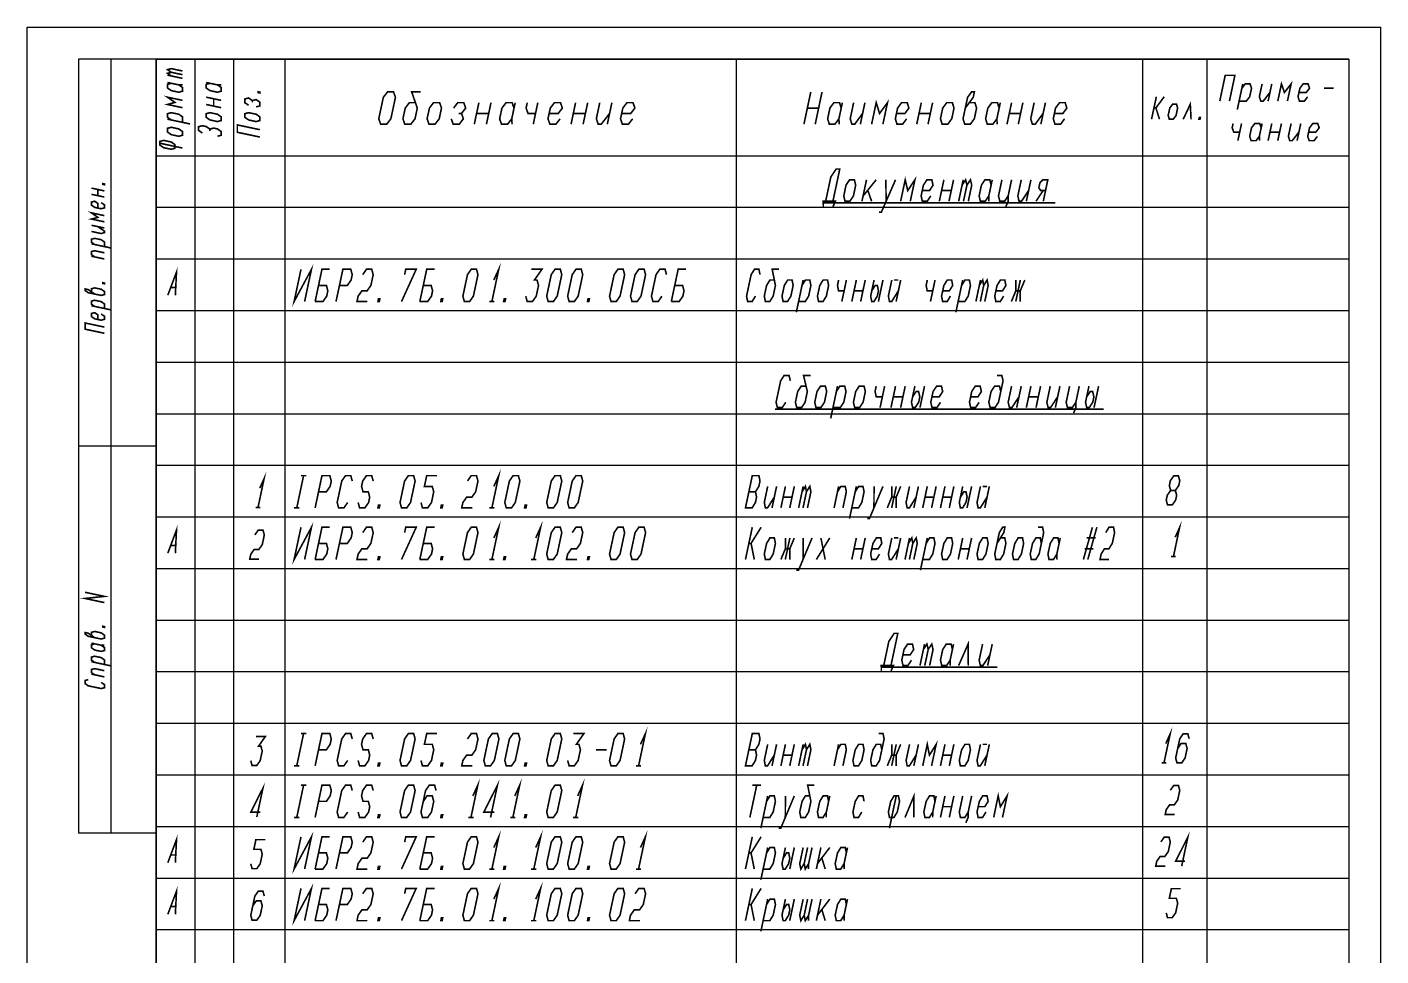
# Model space of a CAD drawing. Header units: millimetres. Extents: x 0 to 210, y 0 to 297.
# Drawn here: x 0 to 210, y 153 to 297 of the extents above; entities that cross this region are included whole.
import ezdxf

# ---------------------------------------------------------------- set-up
doc = ezdxf.new("R2010")
doc.units = ezdxf.units.MM
doc.header["$LTSCALE"] = 19.36
doc.layers.get('0').update_dxf_attribs({"linetype": 'CONTINUOUS'})

msp = doc.modelspace()

# ---------------------------------------------------------------- linework, layer by layer
at = {"color": 7, "linetype": 'CONTINUOUS'}
for p, q in [((0, 0), (0, 297)), ((0, 297), (210, 297)), ((210, 0), (210, 297)), ((20, 292), (8, 292)), ((8, 292), (8, 172)), ((13, 292), (13, 172)), ((20, 292), (20, 172)), ((205, 292), (20, 292)), ((20, 292), (20, 61)), ((20, 5), (20, 292)), ((20, 292), (205, 292)), ((26, 292), (26, 61)), ((32, 292), (32, 61)), ((40, 292), (40, 61)), ((110, 292), (110, 61)), ((173, 292), (173, 61)), ((183, 292), (183, 61)), ((205, 292), (205, 61)), ((205, 292), (205, 5)), ((205, 277), (20, 277)), ((20, 277), (20, 45)), ((205, 277), (20, 277)), ((26, 277), (26, 45)), ((32, 277), (32, 45)), ((40, 277), (40, 45)), ((110, 277), (110, 45)), ((173, 277), (173, 45)), ((183, 277), (183, 45)), ((205, 277), (205, 45)), ((205, 269), (20, 269)), ((205, 269), (20, 269)), ((205, 261), (20, 261)), ((205, 261), (20, 261)), ((205, 253), (20, 253)), ((205, 253), (20, 253)), ((205, 245), (20, 245)), ((205, 245), (20, 245)), ((205, 237), (20, 237)), ((205, 237), (20, 237)), ((20, 232), (8, 232)), ((205, 229), (20, 229)), ((205, 229), (20, 229)), ((205, 221), (20, 221)), ((205, 221), (20, 221)), ((205, 213), (20, 213)), ((205, 213), (20, 213)), ((205, 205), (20, 205)), ((205, 205), (20, 205)), ((205, 197), (20, 197)), ((205, 197), (20, 197)), ((205, 189), (20, 189)), ((205, 189), (20, 189)), ((205, 181), (20, 181)), ((205, 181), (20, 181)), ((205, 173), (20, 173)), ((205, 173), (20, 173)), ((20, 172), (8, 172)), ((205, 165), (20, 165)), ((205, 165), (20, 165)), ((205, 157), (20, 157)), ((205, 157), (20, 157))]:
    msp.add_line(p, q, dxfattribs=at)
at = {"color": 2, "linetype": 'CONTINUOUS', "const_width": 0.25}
for points in [[(22.36, 289.99), (21.78, 290.4), (22.36, 290.56), (24.11, 290.19)], [(22.36, 289.42), (21.78, 289.83), (22.36, 289.99), (24.11, 289.62)], [(24.11, 289.05), (21.78, 289.55)], [(21.78, 288.41), (23.53, 288.04), (24.11, 288.05)], [(22.36, 288.28), (21.78, 288.12), (21.78, 287.56), (22.36, 287.15), (23.53, 286.9), (24.11, 287.06), (24.11, 287.63), (23.53, 288.04)], [(27.78, 288.41), (29.53, 288.04), (30.11, 288.05)], [(28.36, 288.28), (27.78, 288.12), (27.78, 287.56), (28.36, 287.15), (29.53, 286.9), (30.11, 287.06), (30.11, 287.63), (29.53, 288.04)], [(185, 285.52), (185.85, 289.52), (187.35, 289.52), (186.5, 285.52)], [(187.72, 284.19), (188.57, 288.19)], [(188, 285.52), (189.12, 285.52), (189.64, 286.19), (189.93, 287.52), (189.69, 288.19), (188.94, 288.19), (188.43, 287.52)], [(191.57, 288.19), (191.14, 286.19), (191.38, 285.52), (191.75, 285.52), (192.78, 286.86)], [(193.07, 288.19), (192.5, 285.52)], [(194, 285.52), (194.57, 288.19), (195.03, 286.86), (196.07, 288.19), (195.5, 285.52)], [(197.28, 286.86), (198.41, 286.86), (198.93, 287.52), (198.69, 288.19), (197.94, 288.19), (197.43, 287.52), (197.14, 286.19), (197.37, 285.52), (198.12, 285.52), (198.64, 286.19)], [(24.11, 284.5), (21.78, 285), (22.94, 285.32), (21.78, 286.13), (24.11, 285.64)], [(27.78, 286.13), (30.11, 285.64)], [(28.94, 284.75), (28.94, 285.89)], [(35.53, 284.62), (36.11, 284.78), (36.11, 285.35), (35.53, 285.76), (34.94, 285.6), (34.36, 286.01), (33.78, 285.85), (33.78, 285.28), (34.36, 284.87)], [(34.94, 285.32), (34.94, 285.6)], [(36.11, 286.92), (36.11, 286.78), (35.82, 286.84), (35.82, 286.98), (36.11, 286.92)], [(54.84, 281.94), (54.55, 282.78), (55.26, 286.11), (55.91, 286.94), (56.84, 286.94), (57.14, 286.11), (56.43, 282.78), (55.78, 281.94), (54.84, 281.94)], [(60.24, 285.28), (59.3, 285.28), (58.66, 284.44), (58.3, 282.78), (58.59, 281.94), (59.53, 281.94), (60.18, 282.78), (60.53, 284.44), (59.66, 286.94), (61.06, 286.94)], [(120.5, 281.94), (121.56, 286.94)], [(123.31, 286.94), (122.25, 281.94)], [(131, 281.94), (131.71, 285.28), (132.23, 283.61), (133.46, 285.28), (132.75, 281.94)], [(145.53, 284.44), (146.76, 286.11), (146.94, 286.94), (146.5, 286.94), (145.89, 286.11), (145.18, 282.78), (145.44, 281.94), (146.31, 281.94), (146.93, 282.78), (147.28, 284.44), (147.02, 285.28), (146.15, 285.28)], [(174.42, 282.71), (175.17, 286.21)], [(174.8, 284.46), (175.1, 284.46), (176.39, 286.21)], [(201.18, 287.52), (202.68, 287.52)], [(24.11, 282.23), (24.11, 283.08), (23.53, 283.49), (22.36, 283.73), (21.78, 283.57), (21.78, 283.01), (22.36, 282.6)], [(30.11, 284.5), (27.78, 285)], [(29.53, 282.35), (30.11, 282.51), (30.11, 283.08), (29.53, 283.49), (28.36, 283.73), (27.78, 283.57), (27.78, 283.01), (28.36, 282.6), (29.53, 282.35)], [(35.53, 282.35), (36.11, 282.51), (36.11, 283.08), (35.53, 283.49), (34.36, 283.73), (33.78, 283.57), (33.78, 283.01), (34.36, 282.6), (35.53, 282.35)], [(62.05, 282.78), (62.34, 281.94), (63.28, 281.94), (63.93, 282.78), (64.28, 284.44), (63.99, 285.28), (63.05, 285.28), (62.41, 284.44), (62.05, 282.78)], [(65.8, 282.78), (66.09, 281.94), (67.03, 281.94), (67.68, 282.78), (67.39, 283.61), (68.03, 284.44), (67.74, 285.28), (66.8, 285.28), (66.16, 284.44)], [(66.92, 283.61), (67.39, 283.61)], [(69.37, 281.94), (70.08, 285.28)], [(69.73, 283.61), (71.6, 283.61)], [(71.96, 285.28), (71.25, 281.94)], [(75.53, 284.44), (75.24, 285.28), (74.3, 285.28), (73.66, 284.44), (73.3, 282.78), (73.59, 281.94), (74.53, 281.94), (75.18, 282.78)], [(75.71, 285.28), (75.18, 282.78), (75.23, 281.94)], [(77.58, 285.28), (77.41, 284.44), (77.7, 283.61), (78.87, 283.61)], [(79.22, 285.28), (78.52, 281.94)], [(80.98, 283.61), (82.39, 283.61), (83.03, 284.44), (82.74, 285.28), (81.8, 285.28), (81.16, 284.44), (80.8, 282.78), (81.09, 281.94), (82.03, 281.94), (82.68, 282.78)], [(84.38, 281.94), (85.08, 285.28)], [(84.73, 283.61), (86.6, 283.61)], [(86.96, 285.28), (86.25, 281.94)], [(88.83, 285.28), (88.3, 282.78), (88.59, 281.94), (89.06, 281.94), (90.35, 283.61)], [(90.71, 285.28), (90, 281.94)], [(92.23, 283.61), (93.64, 283.61), (94.28, 284.44), (93.99, 285.28), (93.05, 285.28), (92.41, 284.44), (92.05, 282.78), (92.34, 281.94), (93.28, 281.94), (93.93, 282.78)], [(121.03, 284.44), (122.78, 284.44)], [(126.28, 284.44), (126.02, 285.28), (125.15, 285.28), (124.53, 284.44), (124.18, 282.78), (124.44, 281.94), (125.31, 281.94), (125.93, 282.78)], [(126.46, 285.28), (125.93, 282.78), (125.97, 281.94)], [(128.21, 285.28), (127.68, 282.78), (127.94, 281.94), (128.38, 281.94), (129.6, 283.61)], [(129.96, 285.28), (129.25, 281.94)], [(134.85, 283.61), (136.17, 283.61), (136.78, 284.44), (136.52, 285.28), (135.65, 285.28), (135.03, 284.44), (134.68, 282.78), (134.94, 281.94), (135.81, 281.94), (136.43, 282.78)], [(138, 281.94), (138.71, 285.28)], [(138.35, 283.61), (140.1, 283.61)], [(140.46, 285.28), (139.75, 281.94)], [(141.68, 282.78), (141.94, 281.94), (142.81, 281.94), (143.43, 282.78), (143.78, 284.44), (143.52, 285.28), (142.65, 285.28), (142.03, 284.44), (141.68, 282.78)], [(150.78, 284.44), (150.52, 285.28), (149.65, 285.28), (149.03, 284.44), (148.68, 282.78), (148.94, 281.94), (149.81, 281.94), (150.43, 282.78)], [(150.96, 285.28), (150.43, 282.78), (150.47, 281.94)], [(152, 281.94), (152.71, 285.28)], [(152.35, 283.61), (154.1, 283.61)], [(154.46, 285.28), (153.75, 281.94)], [(156.21, 285.28), (155.68, 282.78), (155.94, 281.94), (156.38, 281.94), (157.6, 283.61)], [(157.96, 285.28), (157.25, 281.94)], [(159.35, 283.61), (160.67, 283.61), (161.28, 284.44), (161.02, 285.28), (160.15, 285.28), (159.53, 284.44), (159.18, 282.78), (159.44, 281.94), (160.31, 281.94), (160.93, 282.78)], [(175.65, 282.71), (175.1, 284.46)], [(177, 283.29), (177.18, 282.71), (177.79, 282.71), (178.22, 283.29), (178.47, 284.46), (178.29, 285.04), (177.68, 285.04), (177.25, 284.46), (177, 283.29)], [(179.33, 282.71), (180.43, 285.04), (180.55, 282.71)], [(25.28, 281.98), (21.78, 282.72)], [(23.53, 280.07), (24.11, 280.23), (24.11, 280.8), (23.53, 281.21), (22.36, 281.46), (21.78, 281.3), (21.78, 280.73), (22.36, 280.32), (23.53, 280.07)], [(29.53, 280.07), (30.11, 280.23), (30.11, 280.8), (29.53, 281.21), (28.94, 281.34), (28.36, 281.18), (27.78, 281.58), (27.19, 281.71), (26.61, 281.55), (26.61, 280.98), (27.19, 280.57)], [(36.11, 279.95), (32.61, 280.69), (32.61, 281.83), (36.11, 281.09)], [(181.93, 282.71), (181.77, 282.71), (181.84, 283), (181.99, 283), (181.93, 282.71)], [(187.07, 282.05), (186.93, 281.39), (187.16, 280.72), (188.1, 280.72)], [(188.38, 282.05), (187.81, 279.39)], [(191.43, 281.39), (191.19, 282.05), (190.44, 282.05), (189.93, 281.39), (189.64, 280.05), (189.87, 279.39), (190.63, 279.39), (191.14, 280.05)], [(191.57, 282.05), (191.14, 280.05), (191.19, 279.39)], [(192.5, 279.39), (193.07, 282.05)], [(194.57, 282.05), (194, 279.39)], [(196.07, 282.05), (195.64, 280.05), (195.87, 279.39), (196.25, 279.39), (197.28, 280.72)], [(197.57, 282.05), (197, 279.39)], [(198.78, 280.72), (199.91, 280.72), (200.43, 281.39), (200.19, 282.05), (199.44, 282.05), (198.93, 281.39), (198.64, 280.05), (198.88, 279.39), (199.63, 279.39), (200.14, 280.05)], [(20.61, 278.99), (20.61, 278.7), (21.19, 278.29), (22.36, 278.05), (22.94, 278.21), (22.94, 278.78), (22.36, 279.18), (21.19, 279.43), (20.61, 279.27), (20.61, 278.99), (24.11, 278.24)], [(28.36, 280.89), (28.36, 281.18)], [(192.78, 280.72), (194.28, 280.72)], [(123.87, 269.99), (124.67, 273.74), (125.5, 274.99), (126.06, 274.99), (125, 269.99)], [(126.68, 270.82), (126.88, 269.99), (127.63, 269.99), (128.18, 270.82), (128.53, 272.49), (128.33, 273.32), (127.58, 273.32), (127.03, 272.49), (126.68, 270.82)], [(130.21, 273.32), (129.5, 269.99)], [(129.68, 270.82), (131.71, 273.32)], [(132.15, 268.32), (132.52, 268.32), (134.71, 273.32)], [(133.21, 273.32), (133.25, 269.99)], [(135.5, 269.99), (136.21, 273.32), (136.6, 271.65), (137.71, 273.32), (137, 269.99)], [(138.85, 271.65), (139.98, 271.65), (140.53, 272.49), (140.33, 273.32), (139.58, 273.32), (139.03, 272.49), (138.68, 270.82), (138.87, 269.99), (139.62, 269.99), (140.18, 270.82)], [(141.5, 269.99), (142.21, 273.32)], [(143.71, 273.32), (143, 269.99)], [(144.5, 269.99), (145.21, 273.32)], [(145.03, 272.49), (145.58, 273.32), (145.78, 272.49), (145.25, 269.99)], [(145.78, 272.49), (146.33, 273.32), (146.53, 272.49), (146, 269.99)], [(149.53, 272.49), (149.33, 273.32), (148.58, 273.32), (148.03, 272.49), (147.68, 270.82), (147.87, 269.99), (148.62, 269.99), (149.18, 270.82)], [(149.71, 273.32), (149.18, 270.82), (149.19, 269.99)], [(151.21, 273.32), (150.68, 270.82), (150.88, 269.99), (151.63, 269.99), (152.18, 270.82), (152.19, 269.99), (151.82, 269.15)], [(152.71, 273.32), (152.18, 270.82)], [(154.21, 273.32), (153.68, 270.82), (153.87, 269.99), (154.25, 269.99), (155.35, 271.65)], [(155.71, 273.32), (155, 269.99)], [(157.63, 269.99), (158.33, 273.32), (157.58, 273.32), (157.12, 272.9), (156.94, 272.07), (157.23, 271.65), (157.98, 271.65)], [(9.99, 272.03), (11.99, 271.6)], [(11.99, 270.64), (9.99, 271.07)], [(10.99, 270.85), (10.99, 271.81)], [(11.99, 272.68), (11.99, 272.56), (11.74, 272.61), (11.74, 272.73), (11.99, 272.68)], [(130.42, 271.65), (131, 269.99)], [(141.85, 271.65), (143.35, 271.65)], [(156.5, 269.99), (157.6, 271.65)], [(10.99, 268.93), (10.99, 269.65), (10.49, 270), (9.99, 269.87), (9.99, 269.39), (10.49, 269.04), (11.49, 268.83), (11.99, 268.96), (11.99, 269.44), (11.49, 269.79)], [(123.51, 269.15), (123.5, 269.99), (125.38, 269.99), (125.01, 269.15)], [(123.5, 269.76), (159.5, 269.76)], [(11.99, 266.8), (9.99, 267.23), (10.99, 267.49), (9.99, 268.19), (11.99, 267.76)], [(9.99, 266.27), (11.99, 265.84)], [(9.99, 265.31), (11.49, 264.99), (11.99, 265.12), (11.99, 265.36), (10.99, 266.05)], [(11.99, 262.96), (11.99, 263.68), (11.49, 264.03), (10.49, 264.24), (9.99, 264.11), (9.99, 263.63), (10.49, 263.28)], [(12.99, 262.75), (9.99, 263.39)], [(10.49, 261.36), (9.99, 261.71), (9.99, 262.19), (10.49, 262.32), (11.99, 262)], [(11.99, 261.04), (9.99, 261.47)], [(72.4, 257.78), (73.16, 259.44), (72.1, 254.44)], [(21.83, 255.42), (23.18, 259.02), (23, 255.42)], [(42.49, 259.44), (41.42, 254.44), (44.11, 259.44), (43.05, 254.44)], [(44.68, 254.44), (45.74, 259.44), (46.96, 259.44)], [(47.92, 254.44), (48.99, 259.44), (50.21, 259.44), (50.44, 258.61), (50.26, 257.78), (49.68, 256.94), (48.46, 256.94)], [(52.06, 258.61), (52.64, 259.44), (53.46, 259.44), (53.69, 258.61), (53.33, 256.94), (52.75, 256.11), (51.94, 256.11), (51.35, 255.28), (51.18, 254.44), (52.8, 254.44)], [(58.08, 254.44), (60.36, 259.44), (58.74, 259.44), (58.56, 258.61)], [(60.92, 254.44), (61.99, 259.44), (63.21, 259.44)], [(67.83, 254.44), (67.6, 255.28), (68.31, 258.61), (68.89, 259.44), (69.71, 259.44), (69.94, 258.61), (69.23, 255.28), (68.64, 254.44), (67.83, 254.44)], [(78.24, 259.44), (79.86, 259.44), (78.7, 257.78), (79.1, 257.78), (79.33, 256.94), (78.98, 255.28), (78.39, 254.44), (77.58, 254.44), (77.35, 255.28)], [(80.83, 254.44), (80.6, 255.28), (81.31, 258.61), (81.89, 259.44), (82.71, 259.44), (82.94, 258.61), (82.23, 255.28), (81.64, 254.44), (80.83, 254.44)], [(84.08, 254.44), (83.85, 255.28), (84.56, 258.61), (85.14, 259.44), (85.96, 259.44), (86.19, 258.61), (85.48, 255.28), (84.89, 254.44), (84.08, 254.44)], [(90.58, 254.44), (90.35, 255.28), (91.06, 258.61), (91.64, 259.44), (92.46, 259.44), (92.69, 258.61), (91.98, 255.28), (91.39, 254.44), (90.58, 254.44)], [(93.83, 254.44), (93.6, 255.28), (94.31, 258.61), (94.89, 259.44), (95.71, 259.44), (95.94, 258.61), (95.23, 255.28), (94.64, 254.44), (93.83, 254.44)], [(99.19, 258.61), (98.96, 259.44), (98.14, 259.44), (97.56, 258.61), (96.85, 255.28), (97.08, 254.44), (97.89, 254.44), (98.48, 255.28)], [(99.93, 254.44), (100.99, 259.44), (102.21, 259.44)], [(113.69, 258.61), (113.52, 259.44), (112.83, 259.44), (112.31, 258.61), (111.6, 255.28), (111.77, 254.44), (112.46, 254.44), (112.98, 255.28)], [(115.91, 257.78), (115.23, 257.78), (114.71, 256.94), (114.35, 255.28), (114.52, 254.44), (115.21, 254.44), (115.73, 255.28), (116.08, 256.94), (115.58, 259.44), (116.61, 259.44)], [(10.49, 255.6), (9.49, 256.29), (8.99, 256.4), (8.99, 256.16), (9.49, 255.81), (11.49, 255.39), (11.99, 255.52), (11.99, 256), (11.49, 256.35), (10.49, 256.56), (9.99, 256.43), (9.99, 255.95)], [(11.99, 257.32), (11.99, 257.2), (11.74, 257.25), (11.74, 257.37), (11.99, 257.32)], [(22.38, 256.62), (22.96, 256.62)], [(44.68, 254.44), (45.89, 254.44), (46.48, 255.28), (46.65, 256.11), (46.43, 256.94), (45.21, 256.94)], [(60.92, 254.44), (62.14, 254.44), (62.73, 255.28), (62.9, 256.11), (62.68, 256.94), (61.46, 256.94)], [(99.93, 254.44), (101.14, 254.44), (101.73, 255.28), (101.9, 256.11), (101.68, 256.94), (100.46, 256.94)], [(117.1, 255.28), (117.27, 254.44), (117.96, 254.44), (118.48, 255.28), (118.83, 256.94), (118.66, 257.78), (117.98, 257.78), (117.46, 256.94), (117.1, 255.28)], [(119.32, 252.78), (120.38, 257.78)], [(119.68, 254.44), (120.71, 254.44), (121.23, 255.28), (121.58, 256.94), (121.41, 257.78), (120.73, 257.78), (120.21, 256.94)], [(122.6, 255.28), (122.77, 254.44), (123.46, 254.44), (123.98, 255.28), (124.33, 256.94), (124.16, 257.78), (123.48, 257.78), (122.96, 256.94), (122.6, 255.28)], [(125.88, 257.78), (125.71, 256.94), (125.87, 256.11), (126.73, 256.11)], [(127.09, 257.78), (126.38, 254.44)], [(127.93, 254.44), (128.63, 257.78)], [(128.28, 256.11), (129.65, 256.11)], [(130.01, 257.78), (129.3, 254.44)], [(131.38, 257.78), (130.85, 255.28), (131.02, 254.44), (131.36, 254.44), (131.88, 255.28), (132.06, 256.11), (131.89, 256.94), (131.55, 256.94), (131.03, 256.11)], [(132.76, 257.78), (132.05, 254.44)], [(134.13, 257.78), (133.6, 255.28), (133.77, 254.44), (134.11, 254.44), (135.15, 256.11)], [(134.48, 257.78), (135.16, 257.78)], [(135.51, 257.78), (134.8, 254.44)], [(139.63, 257.78), (139.46, 256.94), (139.62, 256.11), (140.48, 256.11)], [(140.84, 257.78), (140.13, 254.44)], [(142.03, 256.11), (143.06, 256.11), (143.58, 256.94), (143.41, 257.78), (142.73, 257.78), (142.21, 256.94), (141.85, 255.28), (142.02, 254.44), (142.71, 254.44), (143.23, 255.28)], [(144.07, 252.78), (145.13, 257.78)], [(144.43, 254.44), (145.46, 254.44), (145.98, 255.28), (146.33, 256.94), (146.16, 257.78), (145.48, 257.78), (144.96, 256.94)], [(147.18, 254.44), (147.88, 257.78)], [(147.71, 256.94), (148.23, 257.78), (148.39, 256.94), (147.86, 254.44)], [(148.39, 256.94), (148.91, 257.78), (149.08, 256.94), (148.55, 254.44)], [(150.28, 256.11), (151.31, 256.11), (151.83, 256.94), (151.66, 257.78), (150.98, 257.78), (150.46, 256.94), (150.1, 255.28), (150.27, 254.44), (150.96, 254.44), (151.48, 255.28)], [(152.68, 254.44), (153.37, 256.11), (153.38, 257.78)], [(154.07, 257.78), (153.36, 254.44)], [(153.37, 256.11), (154.06, 256.11)], [(154.76, 257.78), (154.06, 256.11), (154.05, 254.44)], [(11.99, 253.36), (11.99, 254.08), (11.49, 254.43), (10.49, 254.64), (9.99, 254.51), (9.99, 254.03), (10.49, 253.68)], [(54.63, 254.44), (54.42, 254.44), (54.51, 254.86), (54.72, 254.86), (54.63, 254.44)], [(64.38, 254.44), (64.18, 254.44), (64.26, 254.86), (64.47, 254.86), (64.38, 254.44)], [(71.69, 254.44), (72.5, 254.44)], [(74.13, 254.44), (73.92, 254.44), (74.01, 254.86), (74.22, 254.86), (74.13, 254.44)], [(87.13, 254.44), (86.93, 254.44), (87.01, 254.86), (87.22, 254.86), (87.13, 254.44)], [(12.99, 253.15), (9.99, 253.79)], [(10.99, 251.65), (10.99, 252.37), (10.49, 252.72), (9.99, 252.59), (9.99, 252.11), (10.49, 251.76), (11.49, 251.55), (11.99, 251.68), (11.99, 252.16), (11.49, 252.51)], [(11.99, 249.52), (8.99, 250.16), (8.99, 251.12), (11.99, 250.48)], [(118.39, 242.15), (118.19, 242.99), (117.44, 242.99), (116.89, 242.15), (116.18, 238.82), (116.38, 237.99), (117.13, 237.99), (117.68, 238.82)], [(120.83, 241.32), (120.08, 241.32), (119.53, 240.49), (119.18, 238.82), (119.38, 237.99), (120.12, 237.99), (120.68, 238.82), (121.03, 240.49), (120.44, 242.99), (121.56, 242.99)], [(151.03, 240.49), (150.83, 241.32), (150.08, 241.32), (149.53, 240.49), (149.18, 238.82), (149.38, 237.99), (150.13, 237.99), (150.68, 238.82), (151.39, 242.15), (151.19, 242.99), (150.44, 242.99)], [(122.18, 238.82), (122.37, 237.99), (123.12, 237.99), (123.68, 238.82), (124.03, 240.49), (123.83, 241.32), (123.08, 241.32), (122.53, 240.49), (122.18, 238.82)], [(124.65, 236.32), (125.71, 241.32)], [(125, 237.99), (126.13, 237.99), (126.68, 238.82), (127.03, 240.49), (126.83, 241.32), (126.08, 241.32), (125.53, 240.49)], [(128.18, 238.82), (128.38, 237.99), (129.12, 237.99), (129.68, 238.82), (130.03, 240.49), (129.83, 241.32), (129.08, 241.32), (128.53, 240.49), (128.18, 238.82)], [(131.71, 241.32), (131.53, 240.49), (131.73, 239.65), (132.67, 239.65)], [(133.02, 241.32), (132.31, 237.99)], [(134, 237.99), (134.71, 241.32)], [(134.35, 239.65), (135.85, 239.65)], [(136.21, 241.32), (135.5, 237.99)], [(137.71, 241.32), (137.18, 238.82), (137.37, 237.99), (137.75, 237.99), (138.3, 238.82), (138.48, 239.65), (138.28, 240.49), (137.91, 240.49), (137.35, 239.65)], [(139.21, 241.32), (138.5, 237.99)], [(140.35, 239.65), (141.48, 239.65), (142.03, 240.49), (141.83, 241.32), (141.08, 241.32), (140.53, 240.49), (140.18, 238.82), (140.37, 237.99), (141.13, 237.99), (141.68, 238.82)], [(146.35, 239.65), (147.48, 239.65), (148.03, 240.49), (147.83, 241.32), (147.08, 241.32), (146.53, 240.49), (146.18, 238.82), (146.37, 237.99), (147.12, 237.99), (147.68, 238.82)], [(152.71, 241.32), (152.18, 238.82), (152.38, 237.99), (152.75, 237.99), (153.85, 239.65)], [(154.21, 241.32), (153.5, 237.99)], [(155, 237.99), (155.71, 241.32)], [(155.35, 239.65), (156.85, 239.65)], [(157.21, 241.32), (156.5, 237.99)], [(158.71, 241.32), (158.18, 238.82), (158.38, 237.99), (158.75, 237.99), (159.85, 239.65)], [(160.21, 241.32), (159.5, 237.99)], [(161.71, 241.32), (161.18, 238.82), (161.38, 237.99), (162.12, 237.99), (162.68, 238.82), (162.69, 237.99), (162.32, 237.15)], [(163.21, 241.32), (162.68, 238.82)], [(164.71, 241.32), (164.18, 238.82), (164.37, 237.99), (164.75, 237.99), (165.3, 238.82), (165.48, 239.65), (165.28, 240.49), (164.91, 240.49), (164.35, 239.65)], [(166.21, 241.32), (165.5, 237.99)], [(116, 237.76), (167, 237.76)], [(36.09, 225.5), (36.77, 227), (35.82, 222.5)], [(42.89, 227.44), (41.83, 222.44)], [(42.49, 227.44), (43.3, 227.44)], [(44.68, 222.44), (45.74, 227.44), (46.96, 227.44), (47.19, 226.61), (47.01, 225.78), (46.43, 224.94), (45.21, 224.94)], [(50.44, 226.61), (50.21, 227.44), (49.39, 227.44), (48.81, 226.61), (48.1, 223.28), (48.33, 222.44), (49.14, 222.44), (49.73, 223.28)], [(51.35, 223.28), (51.58, 222.44), (52.39, 222.44), (52.98, 223.28), (53.15, 224.11), (52.93, 224.94), (52.11, 224.94), (51.88, 225.78), (52.06, 226.61), (52.64, 227.44), (53.46, 227.44), (53.69, 226.61)], [(58.08, 222.44), (57.85, 223.28), (58.56, 226.61), (59.14, 227.44), (59.96, 227.44), (60.19, 226.61), (59.48, 223.28), (58.89, 222.44), (58.08, 222.44)], [(61.1, 223.28), (61.33, 222.44), (62.14, 222.44), (62.73, 223.28), (63.08, 224.94), (62.85, 225.78), (61.63, 225.78), (61.99, 227.44), (63.61, 227.44)], [(68.31, 226.61), (68.89, 227.44), (69.71, 227.44), (69.94, 226.61), (69.58, 224.94), (69, 224.11), (68.19, 224.11), (67.6, 223.28), (67.42, 222.44), (69.05, 222.44)], [(72.4, 225.78), (73.16, 227.44), (72.1, 222.44)], [(74.33, 222.44), (74.1, 223.28), (74.81, 226.61), (75.39, 227.44), (76.21, 227.44), (76.44, 226.61), (75.73, 223.28), (75.14, 222.44), (74.33, 222.44)], [(80.83, 222.44), (80.6, 223.28), (81.31, 226.61), (81.89, 227.44), (82.71, 227.44), (82.94, 226.61), (82.23, 223.28), (81.64, 222.44), (80.83, 222.44)], [(84.08, 222.44), (83.85, 223.28), (84.56, 226.61), (85.14, 227.44), (85.96, 227.44), (86.19, 226.61), (85.48, 223.28), (84.89, 222.44), (84.08, 222.44)], [(111.43, 222.44), (112.46, 222.44), (112.98, 223.28), (113.15, 224.11), (112.99, 224.94), (113.51, 225.78), (113.69, 226.61), (113.52, 227.44), (112.49, 227.44), (111.43, 222.44)], [(178.11, 225.15), (178.64, 225.9), (178.8, 226.65), (178.59, 227.4), (177.86, 227.4), (177.33, 226.65), (177.18, 225.9), (177.38, 225.15)], [(111.96, 224.94), (112.99, 224.94)], [(114.88, 225.78), (114.35, 223.28), (114.52, 222.44), (114.86, 222.44), (115.9, 224.11)], [(116.26, 225.78), (115.55, 222.44)], [(116.93, 222.44), (117.63, 225.78)], [(119.01, 225.78), (118.3, 222.44)], [(119.68, 222.44), (120.38, 225.78)], [(120.21, 224.94), (120.73, 225.78), (120.89, 224.94), (120.36, 222.44)], [(120.89, 224.94), (121.41, 225.78), (121.58, 224.94), (121.05, 222.44)], [(125.18, 222.44), (125.88, 225.78)], [(125.71, 224.94), (126.23, 225.78), (126.91, 225.78), (127.08, 224.94), (126.55, 222.44)], [(127.57, 220.78), (128.63, 225.78)], [(127.93, 222.44), (128.96, 222.44), (129.48, 223.28), (129.83, 224.94), (129.66, 225.78), (128.98, 225.78), (128.46, 224.94)], [(130.32, 220.78), (130.66, 220.78), (132.76, 225.78)], [(131.38, 225.78), (131.36, 222.44)], [(133.43, 222.44), (134.12, 224.11), (134.13, 225.78)], [(134.82, 225.78), (134.11, 222.44)], [(135.51, 225.78), (134.81, 224.11), (134.8, 222.44)], [(136.88, 225.78), (136.35, 223.28), (136.52, 222.44), (136.86, 222.44), (137.9, 224.11)], [(138.26, 225.78), (137.55, 222.44)], [(138.93, 222.44), (139.63, 225.78)], [(141.01, 225.78), (140.3, 222.44)], [(141.68, 222.44), (142.38, 225.78)], [(143.76, 225.78), (143.05, 222.44)], [(145.13, 225.78), (144.6, 223.28), (144.77, 222.44), (145.11, 222.44), (145.63, 223.28), (145.81, 224.11), (145.64, 224.94), (145.3, 224.94), (144.78, 224.11)], [(146.51, 225.78), (145.8, 222.44)], [(147.88, 225.78), (147.35, 223.28), (147.52, 222.44), (147.86, 222.44), (148.9, 224.11)], [(148.23, 225.78), (148.91, 225.78)], [(149.26, 225.78), (148.55, 222.44)], [(176.9, 222.9), (177.63, 222.9), (178.16, 223.65), (178.32, 224.4), (178.11, 225.15), (177.38, 225.15), (176.86, 224.4), (176.7, 223.65), (176.9, 222.9)], [(35.45, 222.5), (36.18, 222.5)], [(54.63, 222.44), (54.42, 222.44), (54.51, 222.86), (54.72, 222.86), (54.63, 222.44)], [(64.38, 222.44), (64.18, 222.44), (64.26, 222.86), (64.47, 222.86), (64.38, 222.44)], [(77.38, 222.44), (77.17, 222.44), (77.26, 222.86), (77.47, 222.86), (77.38, 222.44)], [(117.28, 224.11), (118.65, 224.11)], [(134.12, 224.11), (134.81, 224.11)], [(139.28, 224.11), (140.65, 224.11)], [(142.03, 224.11), (143.4, 224.11)], [(41.42, 222.44), (42.24, 222.44)], [(71.69, 222.44), (72.5, 222.44)], [(72.4, 217.78), (73.16, 219.44), (72.1, 214.44)], [(78.9, 217.78), (79.66, 219.44), (78.6, 214.44)], [(21.83, 215.42), (23.18, 219.02), (23, 215.42)], [(35.33, 218.25), (35.86, 219), (36.59, 219), (36.8, 218.25), (36.48, 216.75), (35.95, 216), (35.22, 216), (34.7, 215.25), (34.54, 214.5), (36, 214.5)], [(42.49, 219.44), (41.42, 214.44), (44.11, 219.44), (43.05, 214.44)], [(44.68, 214.44), (45.74, 219.44), (46.96, 219.44)], [(47.92, 214.44), (48.99, 219.44), (50.21, 219.44), (50.44, 218.61), (50.26, 217.78), (49.68, 216.94), (48.46, 216.94)], [(52.06, 218.61), (52.64, 219.44), (53.46, 219.44), (53.69, 218.61), (53.33, 216.94), (52.75, 216.11), (51.94, 216.11), (51.35, 215.28), (51.18, 214.44), (52.8, 214.44)], [(58.08, 214.44), (60.36, 219.44), (58.74, 219.44), (58.56, 218.61)], [(60.92, 214.44), (61.99, 219.44), (63.21, 219.44)], [(67.83, 214.44), (67.6, 215.28), (68.31, 218.61), (68.89, 219.44), (69.71, 219.44), (69.94, 218.61), (69.23, 215.28), (68.64, 214.44), (67.83, 214.44)], [(80.83, 214.44), (80.6, 215.28), (81.31, 218.61), (81.89, 219.44), (82.71, 219.44), (82.94, 218.61), (82.23, 215.28), (81.64, 214.44), (80.83, 214.44)], [(84.56, 218.61), (85.14, 219.44), (85.96, 219.44), (86.19, 218.61), (85.83, 216.94), (85.25, 216.11), (84.44, 216.11), (83.85, 215.28), (83.67, 214.44), (85.3, 214.44)], [(90.58, 214.44), (90.35, 215.28), (91.06, 218.61), (91.64, 219.44), (92.46, 219.44), (92.69, 218.61), (91.98, 215.28), (91.39, 214.44), (90.58, 214.44)], [(93.83, 214.44), (93.6, 215.28), (94.31, 218.61), (94.89, 219.44), (95.71, 219.44), (95.94, 218.61), (95.23, 215.28), (94.64, 214.44), (93.83, 214.44)], [(111.43, 214.44), (112.49, 219.44)], [(111.96, 216.94), (112.3, 216.94), (113.86, 219.44)], [(150.46, 216.94), (151.5, 218.61), (151.68, 219.44), (151.33, 219.44), (150.81, 218.61), (150.1, 215.28), (150.27, 214.44), (150.96, 214.44), (151.48, 215.28), (151.83, 216.94), (151.66, 217.78), (150.98, 217.78)], [(157.33, 216.94), (157.16, 217.78), (156.48, 217.78), (155.96, 216.94), (155.6, 215.28), (155.77, 214.44), (156.46, 214.44), (156.98, 215.28), (157.69, 218.61), (157.52, 219.44), (156.83, 219.44)], [(163.85, 214.44), (165.25, 219.44)], [(164.53, 214.44), (165.94, 219.44)], [(167.31, 218.61), (167.83, 219.44), (168.52, 219.44), (168.69, 218.61), (168.33, 216.94), (167.81, 216.11), (167.12, 216.11), (166.6, 215.28), (166.43, 214.44), (167.8, 214.44)], [(178.09, 217.9), (178.77, 219.4), (177.82, 214.9)], [(22.38, 216.62), (22.96, 216.62)], [(44.68, 214.44), (45.89, 214.44), (46.48, 215.28), (46.65, 216.11), (46.43, 216.94), (45.21, 216.94)], [(60.92, 214.44), (62.14, 214.44), (62.73, 215.28), (62.9, 216.11), (62.68, 216.94), (61.46, 216.94)], [(112.8, 214.44), (112.3, 216.94)], [(114.35, 215.28), (114.52, 214.44), (115.21, 214.44), (115.73, 215.28), (116.08, 216.94), (115.91, 217.78), (115.23, 217.78), (114.71, 216.94), (114.35, 215.28)], [(116.93, 214.44), (117.62, 216.11), (117.63, 217.78)], [(118.32, 217.78), (117.61, 214.44)], [(119.01, 217.78), (118.31, 216.11), (118.3, 214.44)], [(119.32, 212.78), (119.66, 212.78), (121.76, 217.78)], [(120.38, 217.78), (120.36, 214.44)], [(122.43, 214.44), (124.51, 217.78)], [(123.13, 217.78), (123.8, 214.44)], [(127.93, 214.44), (128.63, 217.78)], [(130.01, 217.78), (129.3, 214.44)], [(131.03, 216.11), (132.06, 216.11), (132.58, 216.94), (132.41, 217.78), (131.73, 217.78), (131.21, 216.94), (130.85, 215.28), (131.02, 214.44), (131.71, 214.44), (132.23, 215.28)], [(134.13, 217.78), (133.6, 215.28), (133.77, 214.44), (134.11, 214.44), (135.15, 216.11)], [(134.48, 217.78), (135.16, 217.78)], [(135.51, 217.78), (134.8, 214.44)], [(136.18, 214.44), (136.88, 217.78)], [(136.71, 216.94), (137.23, 217.78), (137.39, 216.94), (136.86, 214.44)], [(137.39, 216.94), (137.91, 217.78), (138.08, 216.94), (137.55, 214.44)], [(138.57, 212.78), (139.63, 217.78)], [(138.93, 214.44), (139.96, 214.44), (140.48, 215.28), (140.83, 216.94), (140.66, 217.78), (139.98, 217.78), (139.46, 216.94)], [(141.85, 215.28), (142.02, 214.44), (142.71, 214.44), (143.23, 215.28), (143.58, 216.94), (143.41, 217.78), (142.73, 217.78), (142.21, 216.94), (141.85, 215.28)], [(144.43, 214.44), (145.13, 217.78)], [(146.51, 217.78), (145.8, 214.44)], [(147.35, 215.28), (147.52, 214.44), (148.21, 214.44), (148.73, 215.28), (149.08, 216.94), (148.91, 217.78), (148.23, 217.78), (147.71, 216.94), (147.35, 215.28)], [(152.85, 215.28), (153.02, 214.44), (153.71, 214.44), (154.23, 215.28), (154.58, 216.94), (154.41, 217.78), (153.73, 217.78), (153.21, 216.94), (152.85, 215.28)], [(160.08, 216.94), (159.91, 217.78), (159.23, 217.78), (158.71, 216.94), (158.35, 215.28), (158.52, 214.44), (159.21, 214.44), (159.73, 215.28)], [(160.26, 217.78), (159.73, 215.28), (159.72, 214.44)], [(164.38, 217.78), (165.76, 217.78)], [(54.63, 214.44), (54.42, 214.44), (54.51, 214.86), (54.72, 214.86), (54.63, 214.44)], [(64.38, 214.44), (64.18, 214.44), (64.26, 214.86), (64.47, 214.86), (64.38, 214.44)], [(71.69, 214.44), (72.5, 214.44)], [(74.13, 214.44), (73.92, 214.44), (74.01, 214.86), (74.22, 214.86), (74.13, 214.44)], [(78.19, 214.44), (79, 214.44)], [(87.13, 214.44), (86.93, 214.44), (87.01, 214.86), (87.22, 214.86), (87.13, 214.44)], [(117.62, 216.11), (118.31, 216.11)], [(128.28, 216.11), (129.65, 216.11)], [(144.78, 216.11), (146.15, 216.11)], [(164.03, 216.11), (165.4, 216.11)], [(177.45, 214.9), (178.18, 214.9)], [(11.99, 207.76), (8.99, 208.4), (11.99, 208.72), (8.99, 209.36)], [(11.99, 204.04), (11.99, 203.92), (11.74, 203.97), (11.74, 204.09), (11.99, 204.04)], [(10.49, 202.32), (9.49, 203.01), (8.99, 203.12), (8.99, 202.88), (9.49, 202.53), (11.49, 202.11), (11.99, 202.24), (11.99, 202.72), (11.49, 203.07), (10.49, 203.28), (9.99, 203.15), (9.99, 202.67)], [(132.88, 197.99), (133.67, 201.74), (134.5, 202.99), (135.06, 202.99), (134, 197.99)], [(139.03, 200.49), (139.58, 201.32), (139.78, 200.49), (139.25, 197.99)], [(139.78, 200.49), (140.33, 201.32), (140.53, 200.49), (140, 197.99)], [(144.5, 197.99), (145.96, 201.32), (146, 197.99)], [(9.99, 201.47), (11.49, 201.15), (11.99, 201.16)], [(10.49, 201.36), (9.99, 201.23), (9.99, 200.75), (10.49, 200.4), (11.49, 200.19), (11.99, 200.32), (11.99, 200.8), (11.49, 201.15)], [(11.99, 198.16), (11.99, 198.88), (11.49, 199.23), (10.49, 199.44), (9.99, 199.31), (9.99, 198.83), (10.49, 198.48)], [(135.85, 199.65), (136.98, 199.65), (137.53, 200.49), (137.33, 201.32), (136.58, 201.32), (136.03, 200.49), (135.68, 198.82), (135.88, 197.99), (136.62, 197.99), (137.18, 198.82)], [(138.5, 197.99), (139.21, 201.32)], [(143.53, 200.49), (143.33, 201.32), (142.58, 201.32), (142.03, 200.49), (141.68, 198.82), (141.88, 197.99), (142.63, 197.99), (143.18, 198.82)], [(143.71, 201.32), (143.18, 198.82), (143.19, 197.99)], [(148.21, 201.32), (147.68, 198.82), (147.87, 197.99), (148.25, 197.99), (149.35, 199.65)], [(149.71, 201.32), (149, 197.99)], [(12.99, 197.95), (9.99, 198.59)], [(10.49, 196.56), (9.99, 196.91), (9.99, 197.39), (10.49, 197.52), (11.99, 197.2)], [(132.51, 197.15), (132.5, 197.99), (134.38, 197.99), (134.01, 197.15)], [(132.5, 197.76), (150.5, 197.76)], [(9.49, 195.81), (8.99, 195.68), (8.99, 195.2), (9.49, 194.85), (11.49, 194.43), (11.99, 194.56), (11.99, 195.04), (11.49, 195.39)], [(11.99, 196.24), (9.99, 196.67)], [(35.49, 187), (36.96, 187), (35.91, 185.5), (36.27, 185.5), (36.48, 184.75), (36.16, 183.25), (35.63, 182.5), (34.9, 182.5), (34.7, 183.25)], [(42.89, 187.44), (41.83, 182.44)], [(42.49, 187.44), (43.3, 187.44)], [(44.68, 182.44), (45.74, 187.44), (46.96, 187.44), (47.19, 186.61), (47.01, 185.78), (46.43, 184.94), (45.21, 184.94)], [(50.44, 186.61), (50.21, 187.44), (49.39, 187.44), (48.81, 186.61), (48.1, 183.28), (48.33, 182.44), (49.14, 182.44), (49.73, 183.28)], [(51.35, 183.28), (51.58, 182.44), (52.39, 182.44), (52.98, 183.28), (53.15, 184.11), (52.93, 184.94), (52.11, 184.94), (51.88, 185.78), (52.06, 186.61), (52.64, 187.44), (53.46, 187.44), (53.69, 186.61)], [(58.08, 182.44), (57.85, 183.28), (58.56, 186.61), (59.14, 187.44), (59.96, 187.44), (60.19, 186.61), (59.48, 183.28), (58.89, 182.44), (58.08, 182.44)], [(61.1, 183.28), (61.33, 182.44), (62.14, 182.44), (62.73, 183.28), (63.08, 184.94), (62.85, 185.78), (61.63, 185.78), (61.99, 187.44), (63.61, 187.44)], [(68.31, 186.61), (68.89, 187.44), (69.71, 187.44), (69.94, 186.61), (69.58, 184.94), (69, 184.11), (68.19, 184.11), (67.6, 183.28), (67.42, 182.44), (69.05, 182.44)], [(71.08, 182.44), (70.85, 183.28), (71.56, 186.61), (72.14, 187.44), (72.96, 187.44), (73.19, 186.61), (72.48, 183.28), (71.89, 182.44), (71.08, 182.44)], [(74.33, 182.44), (74.1, 183.28), (74.81, 186.61), (75.39, 187.44), (76.21, 187.44), (76.44, 186.61), (75.73, 183.28), (75.14, 182.44), (74.33, 182.44)], [(80.83, 182.44), (80.6, 183.28), (81.31, 186.61), (81.89, 187.44), (82.71, 187.44), (82.94, 186.61), (82.23, 183.28), (81.64, 182.44), (80.83, 182.44)], [(84.74, 187.44), (86.36, 187.44), (85.2, 185.78), (85.6, 185.78), (85.83, 184.94), (85.48, 183.28), (84.89, 182.44), (84.08, 182.44), (83.85, 183.28)], [(90.58, 182.44), (90.35, 183.28), (91.06, 186.61), (91.64, 187.44), (92.46, 187.44), (92.69, 186.61), (91.98, 183.28), (91.39, 182.44), (90.58, 182.44)], [(95.15, 185.78), (95.91, 187.44), (94.85, 182.44)], [(111.43, 182.44), (112.46, 182.44), (112.98, 183.28), (113.15, 184.11), (112.99, 184.94), (113.51, 185.78), (113.69, 186.61), (113.52, 187.44), (112.49, 187.44), (111.43, 182.44)], [(132.58, 184.94), (132.41, 185.78), (131.73, 185.78), (131.21, 184.94), (130.85, 183.28), (131.02, 182.44), (131.71, 182.44), (132.23, 183.28), (132.94, 186.61), (132.77, 187.44), (132.08, 187.44)], [(176.63, 185.9), (177.31, 187.4), (176.35, 182.9)], [(180.26, 186.65), (180.05, 187.4), (179.32, 187.4), (178.8, 186.65), (178.16, 183.65), (178.37, 182.9), (179.1, 182.9), (179.62, 183.65), (179.94, 185.15), (179.73, 185.9), (179, 185.9), (178.48, 185.15)], [(88.27, 184.94), (89.89, 184.94)], [(111.96, 184.94), (112.99, 184.94)], [(114.88, 185.78), (114.35, 183.28), (114.52, 182.44), (114.86, 182.44), (115.9, 184.11)], [(116.26, 185.78), (115.55, 182.44)], [(116.93, 182.44), (117.63, 185.78)], [(119.01, 185.78), (118.3, 182.44)], [(119.68, 182.44), (120.38, 185.78)], [(120.21, 184.94), (120.73, 185.78), (120.89, 184.94), (120.36, 182.44)], [(120.89, 184.94), (121.41, 185.78), (121.58, 184.94), (121.05, 182.44)], [(125.18, 182.44), (125.88, 185.78)], [(125.71, 184.94), (126.23, 185.78), (126.91, 185.78), (127.08, 184.94), (126.55, 182.44)], [(128.1, 183.28), (128.27, 182.44), (128.96, 182.44), (129.48, 183.28), (129.83, 184.94), (129.66, 185.78), (128.98, 185.78), (128.46, 184.94), (128.1, 183.28)], [(133.43, 182.44), (134.12, 184.11), (134.13, 185.78)], [(134.82, 185.78), (134.11, 182.44)], [(135.51, 185.78), (134.81, 184.11), (134.8, 182.44)], [(136.88, 185.78), (136.35, 183.28), (136.52, 182.44), (136.86, 182.44), (137.9, 184.11)], [(138.26, 185.78), (137.55, 182.44)], [(138.93, 182.44), (139.63, 185.78), (139.97, 184.11), (141.01, 185.78), (140.3, 182.44)], [(141.68, 182.44), (142.38, 185.78)], [(143.76, 185.78), (143.05, 182.44)], [(144.6, 183.28), (144.77, 182.44), (145.46, 182.44), (145.98, 183.28), (146.33, 184.94), (146.16, 185.78), (145.48, 185.78), (144.96, 184.94), (144.6, 183.28)], [(147.88, 185.78), (147.35, 183.28), (147.52, 182.44), (147.86, 182.44), (148.9, 184.11)], [(148.23, 185.78), (148.91, 185.78)], [(149.26, 185.78), (148.55, 182.44)], [(54.63, 182.44), (54.42, 182.44), (54.51, 182.86), (54.72, 182.86), (54.63, 182.44)], [(64.38, 182.44), (64.18, 182.44), (64.26, 182.86), (64.47, 182.86), (64.38, 182.44)], [(77.38, 182.44), (77.17, 182.44), (77.26, 182.86), (77.47, 182.86), (77.38, 182.44)], [(117.28, 184.11), (118.65, 184.11)], [(134.12, 184.11), (134.81, 184.11)], [(142.03, 184.11), (143.4, 184.11)], [(175.99, 182.9), (176.72, 182.9)], [(41.42, 182.44), (42.24, 182.44)], [(94.44, 182.44), (95.25, 182.44)], [(35.63, 174.5), (36.59, 179), (34.7, 175.25), (36.16, 175.25)], [(42.89, 179.44), (41.83, 174.44)], [(42.49, 179.44), (43.3, 179.44)], [(44.68, 174.44), (45.74, 179.44), (46.96, 179.44), (47.19, 178.61), (47.01, 177.78), (46.43, 176.94), (45.21, 176.94)], [(50.44, 178.61), (50.21, 179.44), (49.39, 179.44), (48.81, 178.61), (48.1, 175.28), (48.33, 174.44), (49.14, 174.44), (49.73, 175.28)], [(51.35, 175.28), (51.58, 174.44), (52.39, 174.44), (52.98, 175.28), (53.15, 176.11), (52.93, 176.94), (52.11, 176.94), (51.88, 177.78), (52.06, 178.61), (52.64, 179.44), (53.46, 179.44), (53.69, 178.61)], [(58.08, 174.44), (57.85, 175.28), (58.56, 178.61), (59.14, 179.44), (59.96, 179.44), (60.19, 178.61), (59.48, 175.28), (58.89, 174.44), (58.08, 174.44)], [(63.44, 178.61), (63.21, 179.44), (62.39, 179.44), (61.81, 178.61), (61.1, 175.28), (61.33, 174.44), (62.14, 174.44), (62.73, 175.28), (63.08, 176.94), (62.85, 177.78), (62.04, 177.78), (61.46, 176.94)], [(69.15, 177.78), (69.91, 179.44), (68.85, 174.44)], [(71.89, 174.44), (72.96, 179.44), (70.85, 175.28), (72.48, 175.28)], [(75.65, 177.78), (76.41, 179.44), (75.35, 174.44)], [(80.83, 174.44), (80.6, 175.28), (81.31, 178.61), (81.89, 179.44), (82.71, 179.44), (82.94, 178.61), (82.23, 175.28), (81.64, 174.44), (80.83, 174.44)], [(85.4, 177.78), (86.16, 179.44), (85.1, 174.44)], [(113.18, 179.44), (112.11, 174.44)], [(112.49, 179.44), (113.86, 179.44)], [(121.41, 177.78), (120.73, 177.78), (120.21, 176.94), (119.85, 175.28), (120.02, 174.44), (120.71, 174.44), (121.23, 175.28), (121.58, 176.94), (121.08, 179.44), (122.11, 179.44)], [(177.33, 178.65), (177.86, 179.4), (178.59, 179.4), (178.8, 178.65), (178.48, 177.15), (177.95, 176.4), (177.22, 176.4), (176.7, 175.65), (176.54, 174.9), (178, 174.9)], [(113.82, 172.78), (114.88, 177.78)], [(114.18, 174.44), (115.21, 174.44), (115.73, 175.28), (116.08, 176.94), (115.91, 177.78), (115.23, 177.78), (114.71, 176.94)], [(116.57, 172.78), (116.91, 172.78), (119.01, 177.78)], [(117.63, 177.78), (117.61, 174.44)], [(124.33, 176.94), (124.16, 177.78), (123.48, 177.78), (122.96, 176.94), (122.6, 175.28), (122.77, 174.44), (123.46, 174.44), (123.98, 175.28)], [(124.51, 177.78), (123.98, 175.28), (123.97, 174.44)], [(129.83, 176.94), (129.66, 177.78), (128.98, 177.78), (128.46, 176.94), (128.1, 175.28), (128.27, 174.44), (128.96, 174.44), (129.48, 175.28)], [(133.6, 175.28), (133.77, 174.44), (134.46, 174.44), (134.98, 175.28), (135.33, 176.94), (135.16, 177.78), (134.48, 177.78), (133.96, 176.94), (133.6, 175.28)], [(134.82, 177.78), (133.76, 172.78)], [(136.18, 174.44), (137.57, 177.78), (137.55, 174.44)], [(140.83, 176.94), (140.66, 177.78), (139.98, 177.78), (139.46, 176.94), (139.1, 175.28), (139.27, 174.44), (139.96, 174.44), (140.48, 175.28)], [(141.01, 177.78), (140.48, 175.28), (140.47, 174.44)], [(141.68, 174.44), (142.38, 177.78)], [(143.76, 177.78), (143.05, 174.44)], [(145.13, 177.78), (144.6, 175.28), (144.77, 174.44), (145.46, 174.44), (145.98, 175.28), (145.97, 174.44), (145.62, 173.61)], [(146.51, 177.78), (145.98, 175.28)], [(147.53, 176.11), (148.56, 176.11), (149.08, 176.94), (148.91, 177.78), (148.23, 177.78), (147.71, 176.94), (147.35, 175.28), (147.52, 174.44), (148.21, 174.44), (148.73, 175.28)], [(149.93, 174.44), (150.63, 177.78), (150.97, 176.11), (152.01, 177.78), (151.3, 174.44)], [(41.42, 174.44), (42.24, 174.44)], [(54.63, 174.44), (54.42, 174.44), (54.51, 174.86), (54.72, 174.86), (54.63, 174.44)], [(64.38, 174.44), (64.18, 174.44), (64.26, 174.86), (64.47, 174.86), (64.38, 174.44)], [(68.44, 174.44), (69.25, 174.44)], [(74.94, 174.44), (75.75, 174.44)], [(77.38, 174.44), (77.17, 174.44), (77.26, 174.86), (77.47, 174.86), (77.38, 174.44)], [(84.69, 174.44), (85.5, 174.44)], [(142.03, 176.11), (143.4, 176.11)], [(42.49, 171.44), (41.42, 166.44), (44.11, 171.44), (43.05, 166.44)], [(72.4, 169.78), (73.16, 171.44), (72.1, 166.44)], [(78.9, 169.78), (79.66, 171.44), (78.6, 166.44)], [(95.15, 169.78), (95.91, 171.44), (94.85, 166.44)], [(179.1, 166.9), (180.05, 171.4), (178.16, 167.65), (179.62, 167.65)], [(21.83, 167.42), (23.18, 171.02), (23, 167.42)], [(34.7, 167.25), (34.9, 166.5), (35.63, 166.5), (36.16, 167.25), (36.48, 168.75), (36.27, 169.5), (35.18, 169.5), (35.49, 171), (36.96, 171)], [(44.68, 166.44), (45.74, 171.44), (46.96, 171.44)], [(47.92, 166.44), (48.99, 171.44), (50.21, 171.44), (50.44, 170.61), (50.26, 169.78), (49.68, 168.94), (48.46, 168.94)], [(52.06, 170.61), (52.64, 171.44), (53.46, 171.44), (53.69, 170.61), (53.33, 168.94), (52.75, 168.11), (51.94, 168.11), (51.35, 167.28), (51.18, 166.44), (52.8, 166.44)], [(58.08, 166.44), (60.36, 171.44), (58.74, 171.44), (58.56, 170.61)], [(60.92, 166.44), (61.99, 171.44), (63.21, 171.44)], [(67.83, 166.44), (67.6, 167.28), (68.31, 170.61), (68.89, 171.44), (69.71, 171.44), (69.94, 170.61), (69.23, 167.28), (68.64, 166.44), (67.83, 166.44)], [(80.83, 166.44), (80.6, 167.28), (81.31, 170.61), (81.89, 171.44), (82.71, 171.44), (82.94, 170.61), (82.23, 167.28), (81.64, 166.44), (80.83, 166.44)], [(84.08, 166.44), (83.85, 167.28), (84.56, 170.61), (85.14, 171.44), (85.96, 171.44), (86.19, 170.61), (85.48, 167.28), (84.89, 166.44), (84.08, 166.44)], [(90.58, 166.44), (90.35, 167.28), (91.06, 170.61), (91.64, 171.44), (92.46, 171.44), (92.69, 170.61), (91.98, 167.28), (91.39, 166.44), (90.58, 166.44)], [(111.43, 166.44), (112.49, 171.44)], [(111.96, 168.94), (112.3, 168.94), (113.86, 171.44)], [(175.87, 170.65), (176.4, 171.4), (177.13, 171.4), (177.33, 170.65), (177.02, 169.15), (176.49, 168.4), (175.76, 168.4), (175.23, 167.65), (175.08, 166.9), (176.54, 166.9)], [(22.38, 168.62), (22.96, 168.62)], [(44.68, 166.44), (45.89, 166.44), (46.48, 167.28), (46.65, 168.11), (46.43, 168.94), (45.21, 168.94)], [(60.92, 166.44), (62.14, 166.44), (62.73, 167.28), (62.9, 168.11), (62.68, 168.94), (61.46, 168.94)], [(112.8, 166.44), (112.3, 168.94)], [(113.82, 164.78), (114.88, 169.78)], [(114.18, 166.44), (115.21, 166.44), (115.73, 167.28), (116.08, 168.94), (115.91, 169.78), (115.23, 169.78), (114.71, 168.94)], [(117.63, 169.78), (117.1, 167.28), (117.27, 166.44), (117.61, 166.44), (118.13, 167.28), (118.31, 168.11), (118.14, 168.94), (117.8, 168.94), (117.28, 168.11)], [(119.01, 169.78), (118.3, 166.44)], [(120.38, 169.78), (119.85, 167.28), (120.02, 166.44), (120.54, 167.28), (120.71, 166.44), (121.23, 167.28), (121.76, 169.78)], [(121.07, 169.78), (120.54, 167.28)], [(123.13, 169.78), (122.43, 166.44)], [(122.6, 167.28), (124.51, 169.78)], [(123.29, 168.11), (123.8, 166.44)], [(127.08, 168.94), (126.91, 169.78), (126.23, 169.78), (125.71, 168.94), (125.35, 167.28), (125.52, 166.44), (126.21, 166.44), (126.73, 167.28)], [(127.26, 169.78), (126.73, 167.28), (126.72, 166.44)], [(54.63, 166.44), (54.42, 166.44), (54.51, 166.86), (54.72, 166.86), (54.63, 166.44)], [(64.38, 166.44), (64.18, 166.44), (64.26, 166.86), (64.47, 166.86), (64.38, 166.44)], [(71.69, 166.44), (72.5, 166.44)], [(74.13, 166.44), (73.92, 166.44), (74.01, 166.86), (74.22, 166.86), (74.13, 166.44)], [(78.19, 166.44), (79, 166.44)], [(87.13, 166.44), (86.93, 166.44), (87.01, 166.86), (87.22, 166.86), (87.13, 166.44)], [(94.44, 166.44), (95.25, 166.44)], [(121.23, 167.28), (121.22, 166.44)], [(21.83, 159.42), (23.18, 163.02), (23, 159.42)], [(42.49, 163.44), (41.42, 158.44), (44.11, 163.44), (43.05, 158.44)], [(72.4, 161.78), (73.16, 163.44), (72.1, 158.44)], [(78.9, 161.78), (79.66, 163.44), (78.6, 158.44)], [(36.8, 162.25), (36.59, 163), (35.86, 163), (35.33, 162.25), (34.7, 159.25), (34.9, 158.5), (35.63, 158.5), (36.16, 159.25), (36.48, 160.75), (36.27, 161.5), (35.54, 161.5), (35.02, 160.75)], [(44.68, 158.44), (45.74, 163.44), (46.96, 163.44)], [(47.92, 158.44), (48.99, 163.44), (50.21, 163.44), (50.44, 162.61), (50.26, 161.78), (49.68, 160.94), (48.46, 160.94)], [(52.06, 162.61), (52.64, 163.44), (53.46, 163.44), (53.69, 162.61), (53.33, 160.94), (52.75, 160.11), (51.94, 160.11), (51.35, 159.28), (51.18, 158.44), (52.8, 158.44)], [(58.08, 158.44), (60.36, 163.44), (58.74, 163.44), (58.56, 162.61)], [(60.92, 158.44), (61.99, 163.44), (63.21, 163.44)], [(67.83, 158.44), (67.6, 159.28), (68.31, 162.61), (68.89, 163.44), (69.71, 163.44), (69.94, 162.61), (69.23, 159.28), (68.64, 158.44), (67.83, 158.44)], [(80.83, 158.44), (80.6, 159.28), (81.31, 162.61), (81.89, 163.44), (82.71, 163.44), (82.94, 162.61), (82.23, 159.28), (81.64, 158.44), (80.83, 158.44)], [(84.08, 158.44), (83.85, 159.28), (84.56, 162.61), (85.14, 163.44), (85.96, 163.44), (86.19, 162.61), (85.48, 159.28), (84.89, 158.44), (84.08, 158.44)], [(90.58, 158.44), (90.35, 159.28), (91.06, 162.61), (91.64, 163.44), (92.46, 163.44), (92.69, 162.61), (91.98, 159.28), (91.39, 158.44), (90.58, 158.44)], [(94.31, 162.61), (94.89, 163.44), (95.71, 163.44), (95.94, 162.61), (95.58, 160.94), (95, 160.11), (94.19, 160.11), (93.6, 159.28), (93.43, 158.44), (95.05, 158.44)], [(111.43, 158.44), (112.49, 163.44)], [(111.96, 160.94), (112.3, 160.94), (113.86, 163.44)], [(113.82, 156.78), (114.88, 161.78)], [(114.18, 158.44), (115.21, 158.44), (115.73, 159.28), (116.08, 160.94), (115.91, 161.78), (115.23, 161.78), (114.71, 160.94)], [(117.63, 161.78), (117.1, 159.28), (117.27, 158.44), (117.61, 158.44), (118.13, 159.28), (118.31, 160.11), (118.14, 160.94), (117.8, 160.94), (117.28, 160.11)], [(119.01, 161.78), (118.3, 158.44)], [(120.38, 161.78), (119.85, 159.28), (120.02, 158.44), (120.54, 159.28), (120.71, 158.44), (121.23, 159.28), (121.76, 161.78)], [(121.07, 161.78), (120.54, 159.28)], [(123.13, 161.78), (122.43, 158.44)], [(122.6, 159.28), (124.51, 161.78)], [(127.08, 160.94), (126.91, 161.78), (126.23, 161.78), (125.71, 160.94), (125.35, 159.28), (125.52, 158.44), (126.21, 158.44), (126.73, 159.28)], [(127.26, 161.78), (126.73, 159.28), (126.72, 158.44)], [(176.7, 159.65), (176.9, 158.9), (177.63, 158.9), (178.16, 159.65), (178.48, 161.15), (178.27, 161.9), (177.18, 161.9), (177.49, 163.4), (178.96, 163.4)], [(22.38, 160.62), (22.96, 160.62)], [(44.68, 158.44), (45.89, 158.44), (46.48, 159.28), (46.65, 160.11), (46.43, 160.94), (45.21, 160.94)], [(60.92, 158.44), (62.14, 158.44), (62.73, 159.28), (62.9, 160.11), (62.68, 160.94), (61.46, 160.94)], [(112.8, 158.44), (112.3, 160.94)], [(123.29, 160.11), (123.8, 158.44)], [(54.63, 158.44), (54.42, 158.44), (54.51, 158.86), (54.72, 158.86), (54.63, 158.44)], [(64.38, 158.44), (64.18, 158.44), (64.26, 158.86), (64.47, 158.86), (64.38, 158.44)], [(71.69, 158.44), (72.5, 158.44)], [(74.13, 158.44), (73.92, 158.44), (74.01, 158.86), (74.22, 158.86), (74.13, 158.44)], [(78.19, 158.44), (79, 158.44)], [(87.13, 158.44), (86.93, 158.44), (87.01, 158.86), (87.22, 158.86), (87.13, 158.44)], [(121.23, 159.28), (121.22, 158.44)]]:
    msp.add_lwpolyline(points, dxfattribs=at)

doc.saveas('drawing.dxf')
